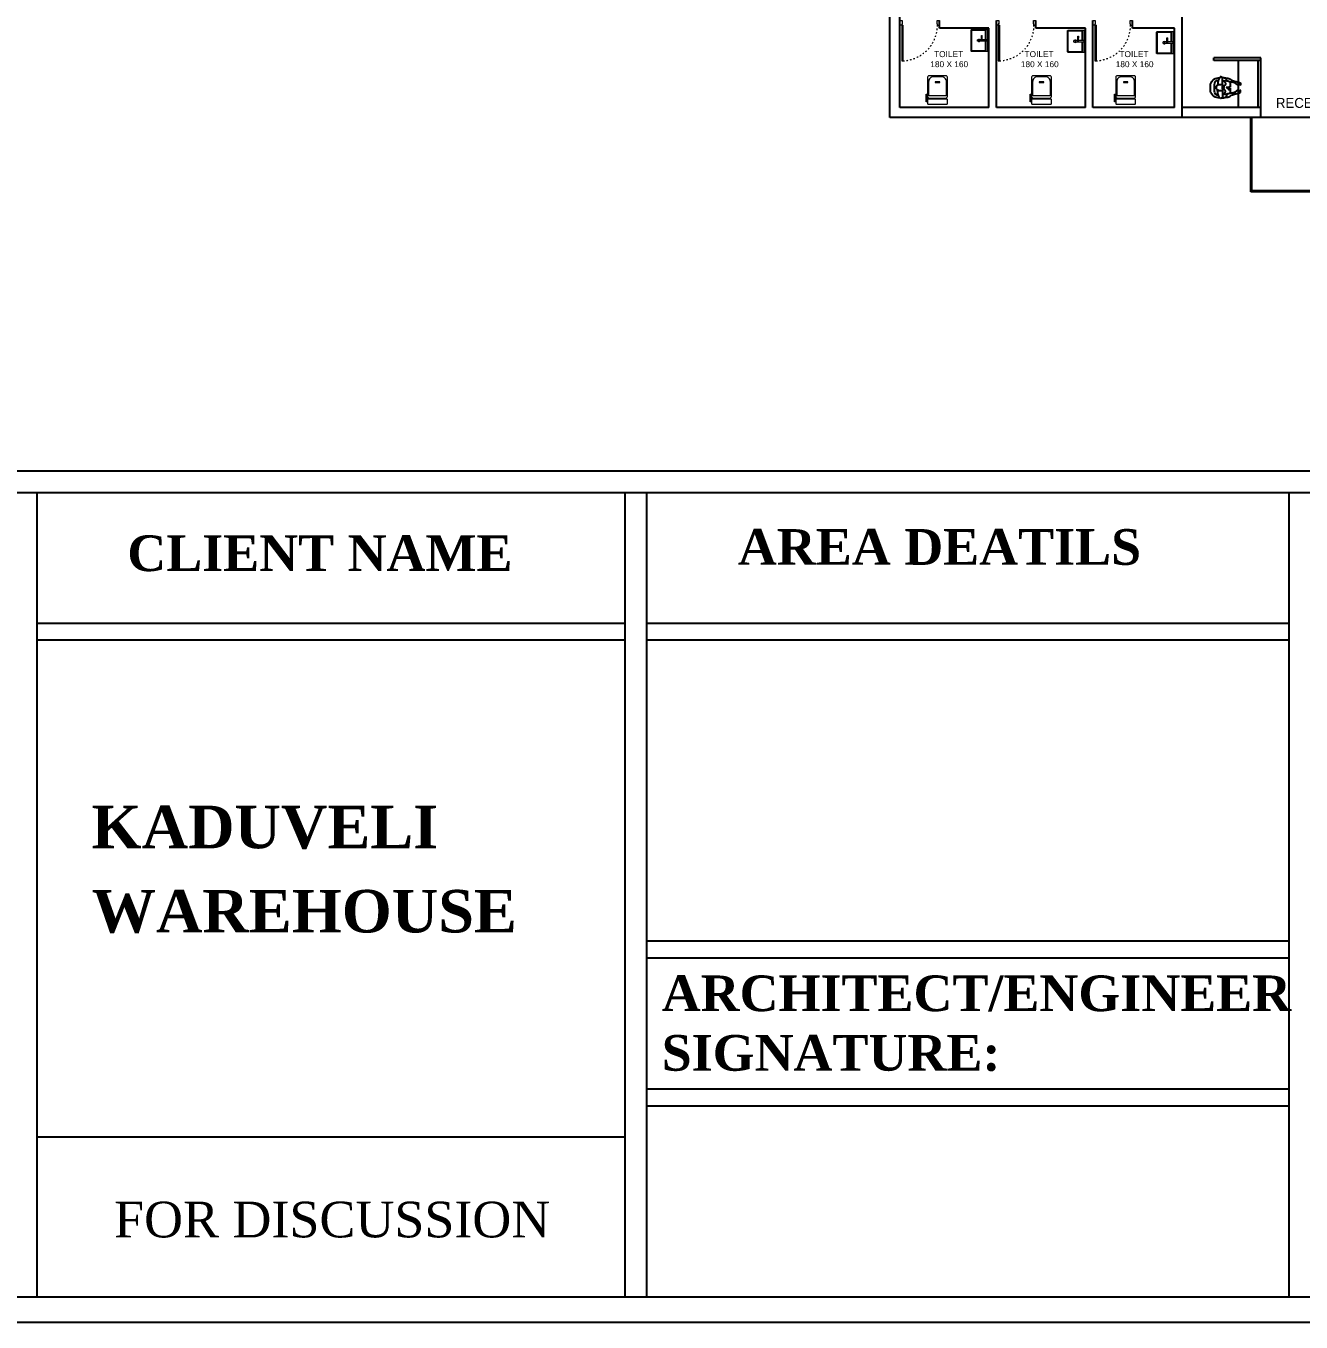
# Model space of a CAD drawing. Header units: centimetres. Extents: x 382474 to 805140, y 51501 to 135682.
# Drawn here: x 386171 to 388746, y 61898 to 64515 of the extents above; entities that cross this region are included whole.
import ezdxf

# ---------------------------------------------------------------- set-up
doc = ezdxf.new("R2010")
doc.units = ezdxf.units.CM
doc.linetypes.add('ACAD_ISO03W100', pattern=[30, 12, -18])
for name, color, linetype in [('AR-DOOR', 1, 'Continuous'), ('AR-FURNITURE', 251, 'Continuous'), ('AR-WALL', 7, 'Continuous'), ('Sheet Template', 7, 'Continuous'), ('SPN-FURNITURE', 7, 'Continuous'), ('text 1', 7, 'Continuous')]:
    doc.layers.add(name, color=color, linetype=linetype)
doc.layers.add('hattch', color=252, linetype='Continuous', lineweight=0)
doc.layers.add('SPN-DIM', color=8, linetype='Continuous', lineweight=15)
doc.styles.add('ARIAL', font='arial.ttf')
doc.styles.get("Standard").update_dxf_attribs({"font": 'arial.ttf'})

# ---------------------------------------------------------------- blocks, each defined once
blk = doc.blocks.new('Closet 1')
at = {"layer": 'AR-FURNITURE', "linetype": 'ByBlock', "lineweight": 5}
for p, q in [((-10, -10), (-10, -12.2)), ((10, -10), (10, -12.2))]:
    blk.add_line(p, q, dxfattribs=at)
for points in [[(-19, 0), (19, 0, -0.414214), (20, -1), (20, -9, -0.414214), (19, -10), (-19, -10, -0.414214), (-20, -9), (-20, -1, -0.414214)], [(-17, -12.2), (17, -12.2, -0.414214), (20, -15.2), (20, -54.2, -0.414214), (17, -57.2), (-17, -57.2, -0.414214), (-20, -54.2), (-20, -15.2, -0.414214)], [(-17, -17.2), (17, -17.2, -0.414214), (18, -18.2), (18, -45.2, -0.414214), (8, -55.2), (-8, -55.2, -0.414214), (-18, -45.2), (-18, -18.2, -0.414214)]]:
    blk.add_lwpolyline(points, format="xyb", close=True, dxfattribs=at)
for points in [[(-20.8, -4.4), (-22.7, -4.4), (-22.7, -20.2), (-20.8, -20.2)], [(-4.6, -43.8), (4.6, -43.8), (4.6, -45), (-4.6, -45)]]:
    blk.add_lwpolyline(points, close=True, dxfattribs=at)
blk = doc.blocks.new('wash base 45x60')
at = {"color": 8, "linetype": 'ByBlock', "lineweight": 5}
for p, q in [((30, 0), (-30, 0)), ((-2, 0), (-2, -15.2)), ((2, 0), (2, -22.7)), ((-2, -4.5), (-30, -4.5)), ((-2, -5), (-30, -5)), ((2, -15.2), (-13.4, -15.2)), ((-13.4, -17.2), (-13.4, -15.2)), ((-13.4, -15.9), (-8.4, -15.9)), ((-13.4, -16.4), (-8.4, -16.4)), ((2, -17.2), (-13.4, -17.2)), ((-8.4, -16.4), (-8.4, -15.9)), ((-2, -17.2), (-2, -22.7)), ((2, -22.7), (-2, -22.7)), ((-2, -22.7), (-2, -27.7)), ((2, -27.7), (-2, -27.7)), ((30, -4.5), (2, -4.5)), ((30, -5), (2, -5)), ((2, -22.7), (2, -27.7))]:
    blk.add_line(p, q, dxfattribs=at)
blk.add_lwpolyline([(-30, 0), (30, 0), (30, -43, -0.414214), (28, -45), (-28, -45, -0.414214), (-30, -43)], format="xyb", close=True, dxfattribs=at)
blk.add_lwpolyline([(2, -7), (28, -7), (28, -41, -0.414214), (26, -43), (-26, -43, -0.414214), (-28, -41), (-28, -7), (-2, -7)], format="xyb", dxfattribs=at)
for start, end in [(131.8103, 228.1897), (311.8103, 48.1897)]:
    blk.add_arc((0, -24), 3, start, end, dxfattribs=at)
blk = doc.blocks.new('door123')
at = {"layer": 'AR-DOOR', "color": 251, "linetype": 'ByBlock', "lineweight": 9, "true_color": 0x636466}
for p, q in [((10286.5, 4693.6), (10286.5, 4783.6)), ((10289.5, 4783.6), (10286.5, 4783.6)), ((10289.5, 4693.6), (10289.5, 4783.6)), ((10194.5, 4681.6), (10194.5, 4693.6)), ((10199.5, 4693.6), (10194.5, 4693.6)), ((10200.5, 4681.6), (10194.5, 4681.6)), ((10199.5, 4693.6), (10199.5, 4690.6)), ((10200.5, 4690.6), (10199.5, 4690.6)), ((10200.5, 4690.6), (10200.5, 4681.6)), ((10286.5, 4693.6), (10289.5, 4693.6)), ((10288.5, 4681.6), (10288.5, 4690.6)), ((10294.5, 4681.6), (10288.5, 4681.6)), ((10289.5, 4693.6), (10294.5, 4693.6)), ((10289.5, 4690.6), (10289.5, 4693.6)), ((10294.5, 4693.6), (10294.5, 4681.6))]:
    blk.add_line(p, q, dxfattribs=at)
at = {"layer": 'AR-DOOR', "color": 251, "linetype": 'ACAD_ISO03W100', "lineweight": 9, "ltscale": 0.3, "true_color": 0x636466}
blk.add_line((10288.5, 4690.6), (10289.5, 4690.6), dxfattribs=at)
blk.add_arc((10289.5, 4693.6), 90, 91.9099, 180, dxfattribs=at)
blk = doc.blocks.new('A$Cadff0312')
at = {"layer": 'AR-FURNITURE', "color": 15}
for p, q in [((360, 664), (200, 664)), ((330, 764), (230, 764)), ((0, 497), (3, 510)), ((7, 484), (0, 497)), ((3, 510), (5, 521)), ((5, 521), (17, 528)), ((15, 473), (7, 484)), ((13, 475), (13, 475)), ((13, 475), (13, 472)), ((13, 472), (13, 469)), ((13, 469), (14, 466)), ((14, 466), (14, 463)), ((14, 463), (14, 460)), ((14, 460), (15, 457)), ((29, 461), (15, 473)), ((15, 457), (15, 454)), ((15, 454), (16, 451)), ((16, 451), (16, 449)), ((16, 449), (16, 446)), ((16, 446), (17, 443)), ((17, 528), (27, 534)), ((17, 443), (17, 440)), ((17, 440), (18, 437)), ((18, 437), (19, 434)), ((19, 434), (19, 431)), ((19, 431), (20, 428)), ((20, 428), (20, 425)), ((20, 425), (21, 422)), ((21, 422), (22, 419)), ((22, 419), (22, 416)), ((22, 416), (23, 413)), ((23, 413), (24, 410)), ((24, 410), (24, 407)), ((24, 407), (25, 404)), ((25, 404), (26, 401)), ((26, 401), (26, 399)), ((26, 399), (27, 396)), ((27, 534), (95, 565)), ((27, 396), (28, 393)), ((28, 393), (28, 390)), ((28, 390), (29, 387)), ((54, 456), (29, 461)), ((29, 461), (29, 461)), ((29, 387), (30, 384)), ((30, 564), (30, 535)), ((30, 384), (30, 381)), ((30, 381), (31, 378)), ((31, 378), (32, 375)), ((32, 375), (32, 372)), ((32, 372), (33, 369)), ((33, 369), (33, 366)), ((33, 366), (34, 363)), ((34, 363), (34, 342)), ((107, 353), (34, 363)), ((34, 342), (37, 320)), ((196, 462), (54, 456)), ((95, 565), (214, 584)), ((95, 565), (95, 565)), ((108, 442), (104, 458)), ((104, 395), (107, 416)), ((105, 374), (104, 395)), ((107, 353), (105, 374)), ((107, 416), (108, 442)), ((107, 421), (113, 417)), ((108, 339), (107, 353)), ((108, 442), (108, 442)), ((114, 325), (108, 339)), ((113, 417), (118, 413)), ((118, 413), (123, 410)), ((123, 410), (128, 406)), ((128, 406), (133, 403)), ((133, 403), (137, 400)), ((137, 400), (141, 397)), ((141, 397), (145, 395)), ((145, 395), (149, 392)), ((149, 392), (153, 390)), ((153, 390), (156, 388)), ((156, 388), (159, 386)), ((159, 386), (163, 385)), ((163, 385), (166, 384)), ((166, 384), (169, 383)), ((169, 383), (171, 382)), ((171, 382), (174, 381)), ((174, 381), (177, 381)), ((177, 381), (179, 381)), ((179, 381), (182, 381)), ((182, 381), (185, 381)), ((185, 381), (187, 382)), ((187, 382), (190, 383)), ((190, 383), (192, 384)), ((192, 384), (195, 385)), ((196, 528), (193, 506)), ((193, 506), (196, 483)), ((195, 385), (197, 386)), ((198, 544), (196, 528)), ((196, 483), (196, 461)), ((196, 461), (274, 464)), ((197, 386), (200, 388)), ((208, 576), (198, 562)), ((198, 562), (198, 544)), ((200, 388), (203, 390)), ((225, 440), (203, 462)), ((203, 390), (206, 392)), ((206, 392), (209, 395)), ((240, 606), (208, 576)), ((209, 395), (212, 397)), ((212, 397), (215, 400)), ((214, 584), (216, 584)), ((215, 400), (218, 403)), ((218, 403), (221, 406)), ((221, 406), (225, 410)), ((225, 440), (225, 440)), ((262, 413), (225, 440)), ((225, 410), (229, 414)), ((229, 414), (233, 418)), ((233, 418), (237, 422)), ((237, 422), (242, 427)), ((274, 606), (240, 606)), ((240, 606), (240, 606)), ((269, 411), (262, 413)), ((269, 411), (269, 411)), ((280, 411), (269, 411)), ((271, 325), (272, 333)), ((272, 333), (273, 342)), ((273, 342), (274, 352)), ((308, 606), (274, 606)), ((274, 464), (353, 461)), ((274, 352), (274, 363)), ((274, 363), (275, 352)), ((275, 352), (276, 341)), ((276, 341), (277, 332)), ((277, 332), (278, 324)), ((286, 413), (280, 411)), ((280, 411), (280, 411)), ((324, 440), (286, 413)), ((312, 422), (306, 427)), ((341, 576), (308, 606)), ((308, 606), (308, 606)), ((316, 418), (312, 422)), ((320, 414), (316, 418)), ((323, 410), (320, 414)), ((327, 406), (323, 410)), ((345, 462), (324, 440)), ((324, 440), (324, 440)), ((330, 403), (327, 406)), ((334, 400), (330, 403)), ((335, 583), (333, 583)), ((337, 397), (334, 400)), ((453, 565), (335, 583)), ((340, 395), (337, 397)), ((343, 392), (340, 395)), ((350, 562), (341, 576)), ((346, 390), (343, 392)), ((348, 388), (346, 390)), ((351, 386), (348, 388)), ((351, 544), (350, 562)), ((353, 528), (351, 544)), ((354, 385), (351, 386)), ((355, 506), (353, 528)), ((353, 483), (355, 506)), ((353, 461), (353, 483)), ((353, 462), (494, 456)), ((356, 384), (354, 385)), ((359, 383), (356, 384)), ((361, 382), (359, 383)), ((364, 381), (361, 382)), ((367, 381), (364, 381)), ((369, 381), (367, 381)), ((372, 381), (369, 381)), ((374, 381), (372, 381)), ((377, 382), (374, 381)), ((380, 383), (377, 382)), ((383, 384), (380, 383)), ((386, 385), (383, 384)), ((389, 386), (386, 385)), ((392, 388), (389, 386)), ((396, 390), (392, 388)), ((399, 392), (396, 390)), ((403, 395), (399, 392)), ((407, 397), (403, 395)), ((411, 400), (407, 397)), ((416, 403), (411, 400)), ((420, 406), (416, 403)), ((425, 410), (420, 406)), ((430, 413), (425, 410)), ((436, 417), (430, 413)), ((435, 325), (440, 339)), ((441, 421), (436, 417)), ((440, 442), (445, 458)), ((441, 416), (440, 442)), ((440, 442), (440, 442)), ((440, 339), (441, 353)), ((445, 395), (441, 416)), ((441, 353), (444, 374)), ((441, 353), (515, 363)), ((444, 374), (445, 395)), ((522, 534), (453, 565)), ((453, 565), (453, 565)), ((494, 456), (500, 456)), ((500, 456), (510, 461)), ((500, 456), (500, 456)), ((510, 461), (518, 465)), ((514, 342), (512, 320)), ((515, 363), (514, 342)), ((516, 369), (515, 366)), ((515, 366), (515, 363)), ((517, 375), (516, 372)), ((516, 372), (516, 369)), ((518, 381), (517, 378)), ((517, 378), (517, 375)), ((518, 465), (528, 466)), ((519, 384), (518, 381)), ((520, 390), (519, 387)), ((519, 387), (519, 384)), ((521, 393), (520, 390)), ((522, 399), (521, 396)), ((521, 396), (521, 393)), ((532, 528), (522, 534)), ((523, 401), (522, 399)), ((524, 407), (523, 404)), ((523, 404), (523, 401)), ((525, 410), (524, 407)), ((526, 416), (525, 413)), ((525, 413), (525, 410)), ((527, 419), (526, 416)), ((528, 425), (527, 422)), ((527, 422), (527, 419)), ((528, 530), (530, 564)), ((528, 466), (534, 473)), ((529, 428), (528, 425)), ((530, 434), (529, 431)), ((529, 431), (529, 428)), ((531, 440), (530, 437)), ((530, 437), (530, 434)), ((532, 443), (531, 440)), ((544, 521), (532, 528)), ((533, 449), (532, 446)), ((532, 446), (532, 443)), ((534, 457), (533, 454)), ((533, 454), (533, 451)), ((533, 451), (533, 449)), ((534, 473), (542, 484)), ((535, 466), (534, 463)), ((534, 463), (534, 460)), ((534, 460), (534, 457)), ((535, 475), (535, 475)), ((535, 475), (535, 472)), ((535, 472), (535, 469)), ((535, 469), (535, 466)), ((542, 484), (549, 497)), ((546, 510), (544, 521)), ((549, 497), (546, 510)), ((37, 320), (44, 301)), ((44, 301), (54, 274)), ((54, 274), (70, 253)), ((70, 253), (86, 227)), ((86, 227), (96, 204)), ((96, 204), (99, 178)), ((99, 178), (107, 154)), ((107, 154), (110, 147)), ((110, 147), (116, 141)), ((118, 311), (114, 325)), ((116, 141), (118, 133)), ((121, 300), (118, 311)), ((118, 133), (149, 154)), ((118, 133), (119, 126)), ((119, 126), (121, 118)), ((126, 291), (121, 300)), ((121, 118), (122, 110)), ((122, 110), (123, 102)), ((123, 102), (124, 94)), ((124, 94), (125, 86)), ((125, 86), (126, 78)), ((128, 280), (126, 291)), ((126, 78), (128, 71)), ((133, 256), (128, 280)), ((128, 71), (128, 69)), ((128, 69), (129, 68)), ((129, 68), (129, 67)), ((129, 67), (130, 65)), ((130, 65), (130, 64)), ((130, 64), (130, 62)), ((130, 62), (131, 61)), ((131, 264), (259, 264)), ((131, 61), (131, 60)), ((131, 60), (132, 58)), ((132, 58), (132, 57)), ((132, 57), (133, 56)), ((134, 231), (133, 256)), ((133, 56), (133, 54)), ((133, 54), (134, 53)), ((138, 207), (134, 231)), ((134, 53), (134, 52)), ((134, 52), (135, 50)), ((135, 50), (136, 49)), ((136, 49), (136, 48)), ((136, 48), (137, 46)), ((137, 46), (137, 45)), ((137, 45), (138, 44)), ((141, 189), (138, 207)), ((138, 44), (138, 42)), ((138, 42), (139, 41)), ((139, 41), (139, 40)), ((139, 40), (140, 38)), ((140, 38), (141, 37)), ((143, 171), (141, 189)), ((141, 37), (141, 36)), ((141, 36), (142, 34)), ((142, 34), (142, 33)), ((142, 33), (143, 32)), ((149, 154), (143, 171)), ((143, 32), (144, 30)), ((144, 30), (144, 29)), ((144, 29), (145, 28)), ((145, 28), (145, 26)), ((145, 26), (146, 25)), ((146, 25), (147, 24)), ((147, 24), (147, 22)), ((147, 22), (148, 21)), ((148, 21), (148, 20)), ((148, 20), (149, 18)), ((150, 153), (149, 154)), ((149, 18), (149, 18)), ((149, 18), (149, 18)), ((149, 18), (149, 17)), ((149, 17), (149, 17)), ((149, 17), (150, 16)), ((151, 151), (150, 153)), ((150, 16), (150, 16)), ((150, 16), (150, 16)), ((150, 16), (150, 15)), ((150, 15), (150, 15)), ((150, 15), (150, 14)), ((150, 14), (150, 14)), ((150, 14), (150, 14)), ((150, 14), (150, 13)), ((150, 13), (151, 13)), ((152, 150), (151, 151)), ((151, 13), (151, 12)), ((151, 12), (151, 12)), ((151, 12), (151, 11)), ((151, 11), (151, 11)), ((151, 11), (151, 11)), ((151, 11), (151, 10)), ((151, 10), (151, 10)), ((151, 10), (152, 9)), ((154, 149), (152, 150)), ((152, 9), (152, 9)), ((152, 9), (152, 9)), ((152, 9), (152, 8)), ((152, 8), (152, 8)), ((152, 8), (152, 7)), ((152, 7), (153, 7)), ((153, 7), (153, 7)), ((153, 7), (153, 6)), ((153, 6), (153, 6)), ((153, 6), (154, 6)), ((155, 148), (154, 149)), ((154, 6), (154, 6)), ((154, 6), (154, 5)), ((154, 5), (154, 5)), ((154, 5), (155, 5)), ((157, 147), (155, 148)), ((155, 5), (155, 5)), ((155, 5), (156, 5)), ((156, 5), (156, 4)), ((156, 4), (157, 4)), ((158, 145), (157, 147)), ((157, 4), (158, 3)), ((159, 144), (158, 145)), ((158, 3), (159, 3)), ((160, 143), (159, 144)), ((159, 3), (160, 3)), ((160, 142), (160, 143)), ((160, 143), (160, 143)), ((161, 142), (160, 142)), ((160, 3), (161, 2)), ((161, 141), (161, 142)), ((161, 140), (161, 141)), ((161, 141), (161, 141)), ((162, 140), (161, 140)), ((161, 2), (162, 2)), ((162, 139), (162, 140)), ((162, 138), (162, 139)), ((162, 139), (162, 139)), ((163, 137), (162, 138)), ((162, 2), (163, 2)), ((163, 136), (163, 137)), ((163, 137), (163, 137)), ((164, 135), (163, 136)), ((163, 136), (163, 136)), ((163, 2), (164, 1)), ((164, 134), (164, 135)), ((164, 135), (164, 135)), ((165, 133), (164, 134)), ((164, 134), (164, 134)), ((164, 1), (165, 1)), ((165, 132), (165, 133)), ((165, 131), (165, 132)), ((165, 132), (165, 132)), ((166, 130), (165, 131)), ((165, 131), (165, 131)), ((165, 1), (166, 1)), ((166, 129), (166, 130)), ((166, 130), (166, 130)), ((167, 128), (166, 129)), ((166, 129), (166, 129)), ((166, 1), (167, 1)), ((167, 127), (167, 128)), ((167, 128), (167, 128)), ((168, 126), (167, 127)), ((167, 1), (168, 1)), ((168, 125), (168, 126)), ((168, 126), (168, 126)), ((169, 124), (168, 125)), ((168, 125), (168, 125)), ((168, 1), (169, 1)), ((169, 123), (169, 124)), ((169, 124), (169, 124)), ((170, 123), (169, 123)), ((169, 1), (170, 1)), ((170, 122), (170, 123)), ((171, 122), (170, 122)), ((170, 1), (171, 0)), ((171, 121), (171, 122)), ((172, 121), (171, 121)), ((171, 0), (172, 0)), ((172, 120), (172, 121)), ((173, 119), (172, 120)), ((172, 0), (173, 0)), ((174, 118), (173, 119)), ((173, 119), (173, 119)), ((173, 0), (175, 0)), ((175, 117), (174, 118)), ((174, 118), (174, 118)), ((176, 116), (175, 117)), ((175, 117), (175, 117)), ((175, 0), (176, 0)), ((177, 115), (176, 116)), ((176, 116), (176, 116)), ((176, 80), (177, 81)), ((176, 79), (176, 80)), ((176, 80), (176, 80)), ((176, 80), (176, 80)), ((176, 78), (176, 79)), ((176, 79), (176, 79)), ((176, 77), (176, 78)), ((176, 76), (176, 77)), ((176, 77), (176, 77)), ((176, 75), (176, 76)), ((177, 74), (176, 75)), ((176, 0), (177, 0)), ((178, 115), (177, 115)), ((177, 81), (177, 82)), ((177, 82), (178, 82)), ((177, 81), (177, 81)), ((177, 81), (177, 81)), ((177, 73), (177, 74)), ((177, 74), (177, 74)), ((177, 72), (177, 73)), ((177, 71), (177, 72)), ((177, 70), (177, 71)), ((178, 70), (177, 70)), ((177, 0), (178, 0)), ((178, 114), (178, 115)), ((179, 114), (178, 114)), ((178, 82), (178, 82)), ((178, 82), (179, 82)), ((178, 69), (178, 70)), ((178, 68), (178, 69)), ((178, 67), (178, 68)), ((179, 66), (178, 67)), ((178, 0), (179, 0)), ((179, 113), (179, 114)), ((180, 113), (179, 113)), ((179, 82), (179, 82)), ((179, 82), (180, 81)), ((179, 65), (179, 66)), ((179, 66), (179, 66)), ((179, 64), (179, 65)), ((179, 63), (179, 64)), ((180, 63), (179, 63)), ((179, 0), (180, 0)), ((180, 112), (180, 113)), ((181, 112), (180, 112)), ((180, 81), (180, 81)), ((180, 81), (181, 81)), ((180, 62), (180, 63)), ((180, 61), (180, 62)), ((180, 60), (180, 61)), ((180, 61), (180, 61)), ((181, 59), (180, 60)), ((180, 60), (180, 60)), ((180, 0), (181, 0)), ((182, 111), (181, 112)), ((181, 81), (182, 80)), ((181, 58), (181, 59)), ((181, 59), (181, 59)), ((181, 57), (181, 58)), ((182, 56), (181, 57)), ((181, 57), (181, 57)), ((181, 0), (182, 0)), ((183, 110), (182, 111)), ((182, 111), (182, 111)), ((182, 80), (183, 79)), ((182, 55), (182, 56)), ((182, 56), (182, 56)), ((183, 54), (182, 55)), ((182, 55), (182, 55)), ((182, 0), (183, 0)), ((184, 109), (183, 110)), ((183, 110), (183, 110)), ((183, 79), (183, 79)), ((183, 79), (184, 78)), ((183, 53), (183, 54)), ((183, 54), (183, 54)), ((184, 52), (183, 53)), ((183, 53), (183, 53)), ((183, 0), (184, 0)), ((185, 108), (184, 109)), ((184, 109), (184, 109)), ((184, 78), (185, 77)), ((184, 51), (184, 52)), ((185, 50), (184, 51)), ((184, 51), (184, 51)), ((184, 0), (186, 0)), ((186, 108), (185, 108)), ((185, 77), (185, 76)), ((185, 76), (186, 76)), ((185, 49), (185, 50)), ((185, 50), (185, 50)), ((186, 49), (185, 49)), ((186, 107), (186, 108)), ((187, 107), (186, 107)), ((186, 76), (186, 75)), ((186, 75), (187, 74)), ((186, 48), (186, 49)), ((186, 47), (186, 48)), ((186, 48), (186, 48)), ((187, 47), (186, 47)), ((186, 0), (187, 0)), ((187, 106), (187, 107)), ((188, 106), (187, 106)), ((187, 74), (187, 73)), ((187, 73), (187, 72)), ((187, 72), (188, 70)), ((187, 46), (187, 47)), ((188, 45), (187, 46)), ((187, 46), (187, 46)), ((187, 0), (188, 0)), ((188, 105), (188, 106)), ((189, 104), (188, 105)), ((188, 70), (188, 69)), ((188, 69), (188, 68)), ((188, 68), (189, 67)), ((188, 44), (188, 45)), ((188, 45), (188, 45)), ((189, 44), (188, 44)), ((188, 0), (189, 0)), ((190, 103), (189, 104)), ((189, 104), (189, 104)), ((189, 67), (189, 66)), ((189, 66), (189, 65)), ((189, 65), (190, 64)), ((189, 43), (189, 44)), ((189, 42), (189, 43)), ((189, 43), (189, 43)), ((190, 42), (189, 42)), ((189, 0), (190, 0)), ((191, 102), (190, 103)), ((190, 103), (190, 103)), ((190, 64), (190, 63)), ((190, 63), (190, 62)), ((190, 62), (191, 61)), ((190, 41), (190, 42)), ((190, 40), (190, 41)), ((191, 39), (190, 40)), ((190, 40), (190, 40)), ((190, 0), (191, 0)), ((191, 101), (191, 102)), ((191, 102), (191, 102)), ((192, 101), (191, 101)), ((191, 61), (191, 60)), ((191, 60), (191, 59)), ((191, 59), (192, 58)), ((191, 39), (191, 39)), ((191, 39), (191, 38)), ((191, 38), (191, 38)), ((191, 38), (191, 37)), ((191, 37), (192, 37)), ((191, 0), (192, 0)), ((192, 100), (192, 101)), ((193, 99), (192, 100)), ((192, 100), (192, 100)), ((192, 58), (192, 57)), ((192, 57), (193, 56)), ((192, 37), (192, 36)), ((192, 36), (192, 36)), ((192, 36), (192, 35)), ((192, 35), (192, 35)), ((192, 35), (192, 34)), ((192, 34), (192, 34)), ((192, 34), (192, 33)), ((192, 33), (193, 33)), ((192, 0), (193, 0)), ((193, 98), (193, 99)), ((193, 99), (193, 99)), ((194, 98), (193, 98)), ((193, 56), (193, 55)), ((193, 55), (194, 54)), ((193, 33), (193, 32)), ((193, 32), (193, 32)), ((193, 32), (193, 31)), ((193, 31), (193, 31)), ((193, 31), (193, 30)), ((193, 30), (193, 30)), ((193, 30), (193, 29)), ((193, 29), (194, 28)), ((193, 0), (194, 0)), ((194, 97), (194, 98)), ((195, 96), (194, 97)), ((194, 97), (194, 97)), ((194, 54), (194, 53)), ((194, 53), (195, 53)), ((194, 28), (194, 28)), ((194, 28), (194, 27)), ((194, 27), (194, 27)), ((194, 27), (194, 26)), ((194, 26), (194, 26)), ((194, 26), (194, 25)), ((194, 25), (195, 25)), ((194, 0), (195, 0)), ((195, 95), (195, 96)), ((195, 96), (195, 96)), ((196, 95), (195, 95)), ((195, 53), (195, 52)), ((195, 52), (196, 51)), ((195, 25), (195, 24)), ((195, 24), (195, 24)), ((195, 24), (195, 23)), ((195, 23), (195, 23)), ((195, 23), (196, 22)), ((195, 0), (196, 0)), ((196, 94), (196, 95)), ((196, 93), (196, 94)), ((197, 93), (196, 93)), ((196, 51), (197, 51)), ((196, 22), (196, 22)), ((196, 22), (196, 22)), ((196, 22), (196, 21)), ((196, 21), (197, 21)), ((196, 0), (197, 0)), ((197, 92), (197, 93)), ((197, 91), (197, 92)), ((197, 92), (197, 92)), ((198, 91), (197, 91)), ((197, 51), (197, 51)), ((197, 51), (198, 50)), ((197, 21), (197, 20)), ((198, 18), (197, 20)), ((197, 20), (197, 20)), ((197, 0), (199, 0)), ((198, 90), (198, 91)), ((199, 89), (198, 90)), ((198, 90), (198, 90)), ((198, 50), (199, 50)), ((200, 17), (198, 18)), ((199, 88), (199, 89)), ((199, 89), (199, 89)), ((199, 87), (199, 88)), ((200, 86), (199, 87)), ((199, 87), (199, 87)), ((199, 50), (200, 50)), ((199, 0), (200, 0)), ((200, 85), (200, 86)), ((200, 86), (200, 86)), ((200, 84), (200, 85)), ((200, 85), (200, 85)), ((201, 83), (200, 84)), ((200, 50), (201, 50)), ((201, 16), (200, 17)), ((200, 0), (201, 1)), ((201, 82), (201, 83)), ((201, 83), (201, 83)), ((201, 81), (201, 82)), ((201, 82), (201, 82)), ((201, 80), (201, 81)), ((201, 79), (201, 80)), ((202, 79), (201, 79)), ((201, 50), (202, 50)), ((202, 15), (201, 16)), ((201, 1), (202, 1)), ((202, 78), (202, 79)), ((202, 77), (202, 78)), ((203, 76), (202, 77)), ((202, 50), (203, 50)), ((203, 14), (202, 15)), ((202, 1), (203, 1)), ((203, 75), (203, 76)), ((203, 74), (203, 75)), ((203, 73), (203, 74)), ((204, 72), (203, 73)), ((203, 50), (204, 50)), ((204, 13), (203, 14)), ((203, 1), (204, 1)), ((204, 71), (204, 72)), ((204, 70), (204, 71)), ((205, 68), (204, 70)), ((204, 50), (205, 51)), ((204, 50), (204, 50)), ((205, 12), (204, 13)), ((204, 1), (205, 1)), ((205, 67), (205, 68)), ((205, 66), (205, 67)), ((206, 65), (205, 66)), ((205, 51), (206, 52)), ((205, 51), (205, 51)), ((205, 11), (205, 12)), ((206, 10), (205, 11)), ((205, 1), (206, 2)), ((206, 64), (206, 65)), ((206, 63), (206, 64)), ((206, 62), (206, 63)), ((207, 61), (206, 62)), ((206, 52), (206, 53)), ((206, 53), (207, 53)), ((206, 52), (206, 52)), ((207, 10), (206, 10)), ((206, 2), (206, 2)), ((206, 2), (207, 2)), ((207, 60), (207, 61)), ((207, 59), (207, 60)), ((207, 58), (207, 59)), ((207, 57), (207, 58)), ((207, 56), (207, 57)), ((207, 55), (207, 56)), ((207, 56), (207, 56)), ((207, 54), (207, 55)), ((207, 53), (207, 54)), ((208, 9), (207, 10)), ((207, 2), (208, 2)), ((208, 8), (208, 9)), ((209, 8), (208, 8)), ((208, 2), (209, 3)), ((208, 2), (208, 2)), ((209, 7), (209, 8)), ((210, 6), (209, 7)), ((209, 7), (209, 7)), ((209, 3), (209, 3)), ((209, 3), (209, 3)), ((209, 3), (210, 3)), ((210, 5), (210, 6)), ((210, 6), (210, 6)), ((210, 4), (210, 5)), ((210, 5), (210, 5)), ((210, 3), (210, 4)), ((210, 4), (210, 4)), ((210, 4), (210, 4)), ((259, 264), (260, 268)), ((260, 272), (261, 274)), ((260, 268), (260, 272)), ((261, 277), (262, 280)), ((261, 274), (261, 277)), ((262, 284), (263, 288)), ((262, 280), (262, 284)), ((263, 288), (264, 292)), ((264, 292), (265, 297)), ((265, 297), (266, 302)), ((266, 302), (267, 307)), ((267, 307), (268, 312)), ((268, 312), (270, 318)), ((270, 318), (271, 325)), ((278, 324), (279, 316)), ((279, 316), (280, 310)), ((280, 310), (282, 303)), ((282, 303), (283, 297)), ((283, 297), (285, 290)), ((285, 290), (287, 276)), ((287, 276), (289, 264)), ((289, 264), (417, 264)), ((339, 6), (339, 7)), ((339, 7), (340, 7)), ((339, 5), (339, 6)), ((339, 6), (339, 6)), ((339, 4), (339, 5)), ((339, 5), (339, 5)), ((339, 3), (339, 4)), ((339, 4), (339, 4)), ((339, 4), (339, 4)), ((340, 3), (339, 3)), ((339, 3), (339, 3)), ((340, 8), (341, 9)), ((340, 7), (340, 8)), ((340, 8), (340, 8)), ((340, 2), (340, 3)), ((340, 3), (340, 3)), ((341, 2), (340, 2)), ((341, 58), (342, 59)), ((341, 57), (341, 58)), ((341, 56), (341, 57)), ((341, 55), (341, 56)), ((341, 56), (341, 56)), ((342, 54), (341, 55)), ((341, 9), (342, 10)), ((342, 2), (341, 2)), ((341, 2), (341, 2)), ((342, 63), (343, 64)), ((342, 62), (342, 63)), ((342, 61), (342, 62)), ((342, 60), (342, 61)), ((342, 59), (342, 60)), ((342, 53), (342, 54)), ((342, 52), (342, 53)), ((342, 53), (342, 53)), ((343, 52), (342, 52)), ((342, 10), (343, 11)), ((342, 10), (342, 10)), ((343, 2), (342, 2)), ((343, 67), (344, 68)), ((343, 66), (343, 67)), ((343, 65), (343, 66)), ((343, 64), (343, 65)), ((343, 51), (343, 52)), ((344, 51), (343, 51)), ((343, 11), (344, 12)), ((344, 1), (343, 2)), ((344, 71), (345, 72)), ((344, 70), (344, 71)), ((344, 68), (344, 70)), ((344, 50), (344, 51)), ((345, 50), (344, 50)), ((344, 12), (345, 13)), ((345, 1), (344, 1)), ((345, 74), (346, 75)), ((345, 73), (345, 74)), ((345, 72), (345, 73)), ((346, 50), (345, 50)), ((345, 13), (346, 14)), ((346, 1), (345, 1)), ((345, 1), (345, 1)), ((346, 77), (347, 78)), ((346, 76), (346, 77)), ((346, 75), (346, 76)), ((347, 50), (346, 50)), ((346, 50), (346, 50)), ((346, 14), (347, 15)), ((347, 1), (346, 1)), ((347, 81), (348, 82)), ((347, 80), (347, 81)), ((347, 79), (347, 80)), ((347, 78), (347, 79)), ((347, 79), (347, 79)), ((348, 50), (347, 50)), ((347, 15), (348, 16)), ((349, 0), (347, 1)), ((348, 85), (349, 86)), ((348, 84), (348, 85)), ((348, 85), (348, 85)), ((348, 83), (348, 84)), ((348, 82), (348, 83)), ((348, 83), (348, 83)), ((348, 82), (348, 82)), ((349, 50), (348, 50)), ((348, 16), (349, 17)), ((349, 87), (350, 88)), ((349, 86), (349, 87)), ((349, 87), (349, 87)), ((349, 86), (349, 86)), ((350, 50), (349, 50)), ((349, 17), (350, 18)), ((350, 0), (349, 0)), ((350, 89), (350, 90)), ((350, 90), (351, 90)), ((350, 88), (350, 89)), ((350, 89), (350, 89)), ((351, 51), (350, 50)), ((350, 18), (351, 20)), ((351, 0), (350, 0)), ((351, 91), (351, 92)), ((351, 92), (352, 92)), ((351, 90), (351, 91)), ((351, 91), (351, 91)), ((352, 51), (351, 51)), ((352, 20), (351, 20)), ((352, 0), (351, 0)), ((352, 94), (353, 95)), ((352, 93), (352, 94)), ((352, 92), (352, 93)), ((352, 93), (352, 93)), ((353, 51), (352, 51)), ((353, 22), (352, 22)), ((352, 22), (352, 21)), ((352, 21), (352, 21)), ((352, 21), (352, 20)), ((353, 0), (352, 0)), ((353, 95), (353, 96)), ((353, 96), (354, 96)), ((353, 95), (353, 95)), ((354, 53), (353, 52)), ((353, 52), (353, 51)), ((354, 24), (353, 23)), ((353, 23), (353, 23)), ((353, 23), (353, 22)), ((353, 22), (353, 22)), ((354, 0), (353, 0)), ((354, 97), (355, 98)), ((354, 96), (354, 97)), ((354, 97), (354, 97)), ((355, 54), (354, 53)), ((354, 53), (354, 53)), ((355, 27), (354, 26)), ((354, 26), (354, 26)), ((354, 26), (354, 25)), ((354, 25), (354, 25)), ((354, 25), (354, 24)), ((354, 24), (354, 24)), ((355, 0), (354, 0)), ((355, 98), (355, 99)), ((355, 99), (356, 99)), ((355, 98), (355, 98)), ((356, 56), (355, 55)), ((355, 55), (355, 54)), ((356, 31), (355, 31)), ((355, 31), (355, 30)), ((355, 30), (355, 30)), ((355, 30), (355, 29)), ((355, 29), (355, 28)), ((355, 28), (355, 28)), ((355, 28), (355, 27)), ((355, 27), (355, 27)), ((356, 0), (355, 0)), ((356, 100), (357, 101)), ((356, 99), (356, 100)), ((356, 100), (356, 100)), ((357, 58), (356, 57)), ((356, 57), (356, 56)), ((357, 35), (356, 35)), ((356, 35), (356, 34)), ((356, 34), (356, 34)), ((356, 34), (356, 33)), ((356, 33), (356, 33)), ((356, 33), (356, 32)), ((356, 32), (356, 32)), ((356, 32), (356, 31)), ((358, 0), (356, 0)), ((357, 101), (358, 102)), ((357, 101), (357, 101)), ((358, 61), (357, 60)), ((357, 60), (357, 59)), ((357, 59), (357, 58)), ((358, 39), (357, 38)), ((357, 38), (357, 38)), ((357, 38), (357, 37)), ((357, 37), (357, 37)), ((357, 37), (357, 36)), ((357, 36), (357, 36)), ((357, 36), (357, 35)), ((358, 102), (358, 103)), ((358, 103), (359, 103)), ((358, 102), (358, 102)), ((359, 64), (358, 63)), ((358, 63), (358, 62)), ((358, 62), (358, 61)), ((358, 40), (359, 41)), ((358, 39), (358, 40)), ((358, 40), (358, 40)), ((358, 39), (358, 39)), ((359, 0), (358, 0)), ((359, 103), (359, 104)), ((359, 104), (360, 104)), ((360, 67), (359, 66)), ((359, 66), (359, 65)), ((359, 65), (359, 64)), ((359, 42), (359, 43)), ((359, 43), (360, 43)), ((359, 41), (359, 42)), ((359, 42), (359, 42)), ((360, 0), (359, 0)), ((360, 105), (361, 106)), ((360, 104), (360, 105)), ((361, 70), (360, 69)), ((360, 69), (360, 68)), ((360, 68), (360, 67)), ((360, 44), (361, 45)), ((360, 43), (360, 44)), ((360, 44), (360, 44)), ((361, 0), (360, 0)), ((361, 106), (362, 107)), ((361, 106), (361, 106)), ((362, 73), (361, 72)), ((361, 72), (361, 70)), ((361, 46), (362, 47)), ((361, 45), (361, 46)), ((361, 46), (361, 46)), ((361, 45), (361, 45)), ((362, 0), (361, 0)), ((362, 107), (363, 108)), ((362, 107), (362, 107)), ((363, 76), (362, 75)), ((362, 75), (362, 74)), ((362, 74), (362, 73)), ((362, 47), (362, 48)), ((362, 48), (363, 48)), ((362, 47), (362, 47)), ((363, 0), (362, 0)), ((363, 108), (364, 109)), ((363, 108), (363, 108)), ((364, 77), (363, 76)), ((363, 76), (363, 76)), ((363, 49), (364, 50)), ((363, 48), (363, 49)), ((363, 49), (363, 49)), ((364, 0), (363, 0)), ((364, 109), (365, 109)), ((365, 78), (364, 77)), ((364, 50), (364, 51)), ((364, 51), (365, 51)), ((364, 50), (364, 50)), ((365, 0), (364, 0)), ((365, 109), (365, 110)), ((365, 110), (366, 110)), ((366, 79), (365, 79)), ((365, 79), (365, 78)), ((365, 53), (366, 54)), ((365, 52), (365, 53)), ((365, 53), (365, 53)), ((365, 51), (365, 52)), ((366, 0), (365, 0)), ((366, 110), (366, 111)), ((366, 111), (367, 111)), ((367, 80), (366, 79)), ((366, 55), (367, 56)), ((366, 54), (366, 55)), ((366, 55), (366, 55)), ((366, 54), (366, 54)), ((367, 0), (366, 0)), ((367, 111), (367, 112)), ((367, 112), (368, 112)), ((368, 81), (367, 81)), ((367, 81), (367, 80)), ((367, 57), (368, 58)), ((367, 56), (367, 57)), ((367, 57), (367, 57)), ((367, 56), (367, 56)), ((369, 0), (367, 0)), ((368, 112), (369, 113)), ((369, 81), (368, 81)), ((368, 60), (368, 61)), ((368, 61), (369, 61)), ((368, 59), (368, 60)), ((368, 60), (368, 60)), ((368, 58), (368, 59)), ((368, 59), (368, 59)), ((369, 113), (370, 114)), ((369, 113), (369, 113)), ((370, 82), (369, 82)), ((369, 82), (369, 81)), ((369, 64), (370, 65)), ((369, 63), (369, 64)), ((369, 62), (369, 63)), ((369, 63), (369, 63)), ((369, 61), (369, 62)), ((370, 0), (369, 0)), ((370, 114), (371, 115)), ((370, 114), (370, 114)), ((371, 82), (370, 82)), ((370, 82), (370, 82)), ((370, 68), (371, 69)), ((370, 67), (370, 68)), ((370, 66), (370, 67)), ((370, 65), (370, 66)), ((370, 66), (370, 66)), ((371, 0), (370, 0)), ((371, 115), (372, 116)), ((371, 115), (371, 115)), ((371, 81), (371, 82)), ((371, 82), (371, 82)), ((372, 81), (371, 81)), ((371, 72), (372, 73)), ((371, 71), (371, 72)), ((371, 70), (371, 71)), ((371, 69), (371, 70)), ((371, 70), (371, 70)), ((372, 0), (371, 0)), ((372, 116), (373, 116)), ((372, 80), (372, 81)), ((372, 81), (372, 81)), ((372, 79), (372, 80)), ((372, 80), (372, 80)), ((372, 80), (372, 80)), ((372, 78), (372, 79)), ((372, 79), (372, 79)), ((372, 77), (372, 78)), ((372, 76), (372, 77)), ((372, 77), (372, 77)), ((372, 75), (372, 76)), ((372, 74), (372, 75)), ((372, 73), (372, 74)), ((372, 74), (372, 74)), ((373, 0), (372, 0)), ((373, 116), (373, 117)), ((373, 117), (374, 117)), ((374, 0), (373, 0)), ((374, 117), (374, 118)), ((374, 118), (375, 118)), ((375, 0), (374, 0)), ((375, 118), (375, 119)), ((375, 119), (376, 119)), ((376, 0), (375, 0)), ((376, 120), (377, 121)), ((376, 119), (376, 120)), ((377, 0), (376, 0)), ((377, 121), (378, 122)), ((377, 121), (377, 121)), ((378, 1), (377, 0)), ((378, 122), (379, 123)), ((378, 122), (378, 122)), ((379, 1), (378, 1)), ((379, 123), (379, 124)), ((379, 124), (380, 124)), ((379, 123), (379, 123)), ((380, 1), (379, 1)), ((380, 125), (381, 126)), ((380, 124), (380, 125)), ((380, 125), (380, 125)), ((381, 1), (380, 1)), ((381, 127), (382, 128)), ((381, 126), (381, 127)), ((381, 126), (381, 126)), ((383, 1), (381, 1)), ((382, 129), (383, 130)), ((382, 128), (382, 129)), ((382, 129), (382, 129)), ((382, 128), (382, 128)), ((383, 131), (384, 132)), ((383, 130), (383, 131)), ((383, 131), (383, 131)), ((383, 130), (383, 130)), ((384, 1), (383, 1)), ((384, 134), (385, 135)), ((384, 133), (384, 134)), ((384, 134), (384, 134)), ((384, 132), (384, 133)), ((384, 132), (384, 132)), ((385, 1), (384, 1)), ((385, 136), (386, 137)), ((385, 135), (385, 136)), ((385, 136), (385, 136)), ((385, 135), (385, 135)), ((386, 2), (385, 1)), ((386, 138), (386, 139)), ((386, 139), (387, 139)), ((386, 137), (386, 138)), ((386, 137), (386, 137)), ((387, 2), (386, 2)), ((387, 140), (387, 141)), ((387, 141), (388, 141)), ((387, 139), (387, 140)), ((387, 140), (387, 140)), ((388, 2), (387, 2)), ((388, 142), (389, 143)), ((388, 141), (388, 142)), ((388, 142), (388, 142)), ((389, 3), (388, 2)), ((389, 144), (390, 145)), ((389, 143), (389, 144)), ((389, 143), (389, 143)), ((390, 3), (389, 3)), ((390, 145), (392, 147)), ((391, 3), (390, 3)), ((392, 4), (391, 3)), ((392, 147), (393, 148)), ((393, 4), (392, 4)), ((393, 148), (395, 149)), ((394, 5), (393, 5)), ((393, 5), (393, 5)), ((393, 5), (393, 4)), ((395, 6), (394, 5)), ((394, 5), (394, 5)), ((394, 5), (394, 5)), ((395, 149), (396, 150)), ((396, 7), (395, 6)), ((395, 6), (395, 6)), ((395, 6), (395, 6)), ((395, 6), (395, 6)), ((396, 150), (398, 151)), ((397, 9), (396, 8)), ((396, 8), (396, 8)), ((396, 8), (396, 7)), ((396, 7), (396, 7)), ((396, 7), (396, 7)), ((398, 11), (397, 11)), ((397, 11), (397, 11)), ((397, 11), (397, 10)), ((397, 10), (397, 10)), ((397, 10), (397, 9)), ((397, 9), (397, 9)), ((397, 9), (397, 9)), ((398, 151), (399, 153)), ((399, 15), (398, 15)), ((398, 15), (398, 14)), ((398, 14), (398, 14)), ((398, 14), (398, 14)), ((398, 14), (398, 13)), ((398, 13), (398, 13)), ((398, 13), (398, 12)), ((398, 12), (398, 12)), ((398, 12), (398, 11)), ((399, 153), (400, 154)), ((400, 18), (399, 18)), ((399, 18), (399, 17)), ((399, 17), (399, 17)), ((399, 17), (399, 16)), ((399, 16), (399, 16)), ((399, 16), (399, 16)), ((399, 16), (399, 15)), ((400, 154), (405, 171)), ((431, 133), (400, 154)), ((401, 21), (400, 20)), ((400, 20), (400, 18)), ((400, 18), (400, 18)), ((402, 24), (401, 22)), ((401, 22), (401, 21)), ((403, 25), (402, 24)), ((404, 28), (403, 26)), ((403, 26), (403, 25)), ((405, 30), (404, 29)), ((404, 29), (404, 28)), ((405, 171), (407, 189)), ((406, 33), (405, 32)), ((405, 32), (405, 30)), ((407, 34), (406, 33)), ((407, 189), (410, 207)), ((408, 37), (407, 36)), ((407, 36), (407, 34)), ((409, 40), (408, 38)), ((408, 38), (408, 37)), ((410, 41), (409, 40)), ((410, 207), (414, 231)), ((411, 44), (410, 42)), ((410, 42), (410, 41)), ((412, 46), (411, 45)), ((411, 45), (411, 44)), ((413, 49), (412, 48)), ((412, 48), (412, 46)), ((414, 50), (413, 49)), ((414, 231), (416, 256)), ((415, 53), (414, 52)), ((414, 52), (414, 50)), ((416, 56), (415, 54)), ((415, 54), (415, 53)), ((416, 256), (421, 280)), ((417, 58), (416, 57)), ((416, 57), (416, 56)), ((418, 61), (417, 60)), ((417, 60), (417, 58)), ((419, 65), (418, 64)), ((418, 64), (418, 62)), ((418, 62), (418, 61)), ((420, 68), (419, 67)), ((419, 67), (419, 65)), ((421, 71), (420, 69)), ((420, 69), (420, 68)), ((421, 280), (423, 291)), ((422, 78), (421, 71)), ((424, 86), (422, 78)), ((423, 291), (428, 300)), ((425, 94), (424, 86)), ((426, 102), (425, 94)), ((427, 110), (426, 102)), ((428, 118), (427, 110)), ((428, 300), (431, 311)), ((429, 126), (428, 118)), ((431, 133), (429, 126)), ((431, 311), (435, 325)), ((433, 141), (431, 133)), ((439, 147), (433, 141)), ((441, 154), (439, 147)), ((449, 178), (441, 154)), ((452, 204), (449, 178)), ((462, 227), (452, 204)), ((478, 253), (462, 227)), ((494, 274), (478, 253)), ((504, 301), (494, 274)), ((512, 320), (504, 301))]:
    blk.add_line(p, q, dxfattribs=at)
blk.add_circle((305, 297), 19, dxfattribs=at)
for centre, radius, start, end in [((230, 564), 200, 90, 180), ((200, 544), 120, 90, 173.3077), ((330, 564), 200, 0, 90), ((360, 544), 120, 4.1746, 90)]:
    blk.add_arc(centre, radius, start, end, dxfattribs=at)

msp = doc.modelspace()

# ---------------------------------------------------------------- linework, layer by layer
for p, q in [((387935.6, 64350.7), (387935.6, 64580.7)), ((387935.6, 64350.7), (387935.6, 64580.7)), ((387935.6, 64350.7), (387935.6, 64580.7)), ((387935.6, 64350.7), (387935.6, 64580.7)), ((388505.6, 64330.7), (388505.6, 64580.7)), ((388505.6, 64330.7), (388505.6, 64580.7)), ((387915.6, 64330.7), (387915.6, 64560.7)), ((387915.6, 64330.7), (387915.6, 64560.7)), ((387915.6, 64330.7), (387915.6, 64560.7)), ((387915.6, 64330.7), (387915.6, 64560.7)), ((388015.6, 64510.7), (388015.6, 64526.7)), ((388015.6, 64510.7), (388015.6, 64526.7)), ((388015.6, 64510.7), (388015.6, 64526.7)), ((388015.6, 64510.7), (388015.6, 64526.7)), ((388130.6, 64350.7), (388130.6, 64526.7)), ((388130.6, 64350.7), (388130.6, 64526.7)), ((388210.6, 64510.7), (388210.6, 64526.7)), ((388210.6, 64510.7), (388210.6, 64526.7)), ((388210.6, 64510.7), (388210.6, 64526.7)), ((388210.6, 64510.7), (388210.6, 64526.7)), ((388325.6, 64350.7), (388325.6, 64526.7)), ((388325.6, 64350.7), (388325.6, 64526.7)), ((388325.6, 64350.7), (388325.6, 64526.7)), ((388325.6, 64350.7), (388325.6, 64526.7)), ((388405.6, 64510.7), (388405.6, 64526.7)), ((388405.6, 64510.7), (388405.6, 64526.7)), ((388405.6, 64510.7), (388405.6, 64526.7)), ((388405.6, 64510.7), (388405.6, 64526.7)), ((388505.6, 64330.7), (388505.6, 64526.7)), ((388505.6, 64330.7), (388505.6, 64526.7)), ((388115.6, 64510.7), (388015.6, 64510.7)), ((388115.6, 64510.7), (388015.6, 64510.7)), ((388115.6, 64510.7), (388015.6, 64510.7)), ((388115.6, 64510.7), (388015.6, 64510.7)), ((388115.6, 64350.7), (388115.6, 64510.7)), ((388115.6, 64350.7), (388115.6, 64510.7)), ((388115.6, 64350.7), (388115.6, 64510.7)), ((388115.6, 64350.7), (388115.6, 64510.7)), ((388310.6, 64510.7), (388210.6, 64510.7)), ((388310.6, 64510.7), (388210.6, 64510.7)), ((388310.6, 64510.7), (388210.6, 64510.7)), ((388310.6, 64510.7), (388210.6, 64510.7)), ((388310.6, 64350.7), (388310.6, 64510.7)), ((388310.6, 64350.7), (388310.6, 64510.7)), ((388310.6, 64350.7), (388310.6, 64510.7)), ((388310.6, 64350.7), (388310.6, 64510.7)), ((388490.6, 64510.7), (388405.6, 64510.7)), ((388490.6, 64510.7), (388405.6, 64510.7)), ((388490.6, 64510.7), (388405.6, 64510.7)), ((388490.6, 64510.7), (388405.6, 64510.7)), ((388490.6, 64350.7), (388490.6, 64510.7)), ((388490.6, 64350.7), (388490.6, 64510.7)), ((388490.6, 64350.7), (388490.6, 64510.7)), ((388490.6, 64350.7), (388490.6, 64510.7)), ((388664.6, 64450.7), (388569.6, 64450.7)), ((388569.6, 64445.7), (388569.6, 64450.7)), ((388664.6, 64450.7), (388569.6, 64450.7)), ((388569.6, 64445.7), (388569.6, 64450.7)), ((388664.6, 64445.7), (388569.6, 64445.7)), ((388664.6, 64445.7), (388569.6, 64445.7)), ((388619.6, 64350.7), (388619.6, 64445.7)), ((388619.6, 64350.7), (388619.6, 64445.7)), ((388659.6, 64350.7), (388659.6, 64445.7)), ((388659.6, 64350.7), (388659.6, 64445.7)), ((388659.6, 64350.7), (388659.6, 64445.7)), ((388659.6, 64350.7), (388659.6, 64445.7)), ((388664.6, 64350.7), (388664.6, 64450.7)), ((388664.6, 64350.7), (388664.6, 64450.7)), ((388115.6, 64350.7), (387935.6, 64350.7)), ((388115.6, 64350.7), (387935.6, 64350.7)), ((388115.6, 64350.7), (387935.6, 64350.7)), ((388115.6, 64350.7), (387935.6, 64350.7)), ((388310.6, 64350.7), (388130.6, 64350.7)), ((388310.6, 64350.7), (388130.6, 64350.7)), ((388310.6, 64350.7), (388130.6, 64350.7)), ((388310.6, 64350.7), (388130.6, 64350.7)), ((388490.6, 64350.7), (388325.6, 64350.7)), ((388490.6, 64350.7), (388325.6, 64350.7)), ((388490.6, 64350.7), (388325.6, 64350.7)), ((388490.6, 64350.7), (388325.6, 64350.7)), ((388374.7, 64350.7), (388374.7, 64350.7)), ((388374.7, 64350.7), (388374.7, 64350.7)), ((388374.7, 64350.7), (388374.7, 64350.7)), ((388374.7, 64350.7), (388374.7, 64350.7)), ((388664.6, 64350.7), (388505.6, 64350.7)), ((388664.6, 64350.7), (388505.6, 64350.7)), ((388664.6, 64350.7), (388505.6, 64350.7)), ((388664.6, 64350.7), (388505.6, 64350.7)), ((388664.6, 64330.7), (388664.6, 64350.7)), ((388664.6, 64330.7), (388664.6, 64350.7)), ((388664.6, 64330.7), (388664.6, 64350.7)), ((388664.6, 64330.7), (388664.6, 64350.7)), ((389884.6, 64330.7), (387915.6, 64330.7)), ((389884.6, 64330.7), (387915.6, 64330.7)), ((389884.6, 64330.7), (387915.6, 64330.7)), ((389884.6, 64330.7), (387915.6, 64330.7)), ((388644.6, 64180.7), (388644.6, 64330.7)), ((388644.6, 64180.7), (388644.6, 64330.7)), ((388644.6, 64180.7), (388644.6, 64330.7)), ((388644.6, 64180.7), (388644.6, 64330.7)), ((388646.6, 64182.7), (388646.6, 64330.7)), ((388646.6, 64182.7), (388646.6, 64330.7)), ((389824.6, 64180.7), (388644.6, 64180.7)), ((389824.6, 64180.7), (388644.6, 64180.7)), ((389824.6, 64180.7), (388644.6, 64180.7)), ((389824.6, 64180.7), (388644.6, 64180.7)), ((389822.6, 64182.7), (388646.6, 64182.7)), ((389822.6, 64182.7), (388646.6, 64182.7))]:
    msp.add_line(p, q)
for points in [[(382474.4, 69469.8), (382474.4, 61898.1), (393181.8, 61898.1), (393181.8, 69469.8)], [(382474.4, 69469.8), (382474.4, 61898.1), (393181.8, 61898.1), (393181.8, 69469.8)], [(382474.4, 69469.8), (382474.4, 61898.1), (393181.8, 61898.1), (393181.8, 69469.8)], [(382474.4, 69469.8), (382474.4, 61898.1), (393181.8, 61898.1), (393181.8, 69469.8)], [(382525.4, 69418.8), (382525.4, 61949.1), (393130.8, 61949.1), (393130.8, 69418.8)], [(382525.4, 69418.8), (382525.4, 61949.1), (393130.8, 61949.1), (393130.8, 69418.8)], [(382525.4, 69418.8), (382525.4, 61949.1), (393130.8, 61949.1), (393130.8, 69418.8)], [(382525.4, 69418.8), (382525.4, 61949.1), (393130.8, 61949.1), (393130.8, 69418.8)]]:
    msp.add_lwpolyline(points, close=True)
at = {"layer": 'hattch', "color": 0, "lineweight": -3}
for p, q in [((393130.8, 63616.5), (382525.4, 63616.5)), ((393130.8, 63616.5), (382525.4, 63616.5)), ((393130.8, 63616.5), (382525.4, 63616.5)), ((393130.8, 63616.5), (382525.4, 63616.5)), ((393130.8, 63572.8), (382525.4, 63572.8)), ((393130.8, 63572.8), (382525.4, 63572.8)), ((393130.8, 63572.8), (382525.4, 63572.8)), ((393130.8, 63572.8), (382525.4, 63572.8)), ((386192.6, 62272.5), (387380.5, 62272.5)), ((386192.6, 62272.5), (387380.5, 62272.5)), ((386192.6, 62272.5), (387380.5, 62272.5)), ((386192.6, 62272.5), (387380.5, 62272.5))]:
    msp.add_line(p, q, dxfattribs=at)
at = {"layer": 'Sheet Template'}
for p, q in [((386192.6, 63572.8), (386192.6, 61949.1)), ((386192.6, 63572.8), (386192.6, 61949.1)), ((386192.6, 63572.8), (386192.6, 61949.1)), ((386192.6, 63572.8), (386192.6, 61949.1)), ((387380.5, 63572.8), (387380.5, 61949.1)), ((387380.5, 63572.8), (387380.5, 61949.1)), ((387380.5, 63572.8), (387380.5, 61949.1)), ((387380.5, 63572.8), (387380.5, 61949.1)), ((387424.2, 63572.8), (387424.2, 61949.1)), ((387424.2, 63572.8), (387424.2, 61949.1)), ((387424.2, 63572.8), (387424.2, 61949.1)), ((387424.2, 63572.8), (387424.2, 61949.1)), ((388721.4, 63572.8), (388721.4, 61949.1)), ((388721.4, 63572.8), (388721.4, 61949.1)), ((388721.4, 63572.8), (388721.4, 61949.1)), ((388721.4, 63572.8), (388721.4, 61949.1)), ((387380.5, 63308.8), (386192.6, 63308.8)), ((387380.5, 63308.8), (386192.6, 63308.8)), ((387380.5, 63308.8), (386192.6, 63308.8)), ((387380.5, 63308.8), (386192.6, 63308.8)), ((388721.4, 63308.8), (387424.2, 63308.8)), ((388721.4, 63308.8), (387424.2, 63308.8)), ((388721.4, 63308.8), (387424.2, 63308.8)), ((388721.4, 63308.8), (387424.2, 63308.8)), ((387380.5, 63274.8), (386192.6, 63274.8)), ((387380.5, 63274.8), (386192.6, 63274.8)), ((387380.5, 63274.8), (386192.6, 63274.8)), ((387380.5, 63274.8), (386192.6, 63274.8)), ((388721.4, 63274.8), (387424.2, 63274.8)), ((388721.4, 63274.8), (387424.2, 63274.8)), ((388721.4, 63274.8), (387424.2, 63274.8)), ((388721.4, 63274.8), (387424.2, 63274.8)), ((388721.4, 62667.3), (387424.2, 62667.3)), ((388721.4, 62667.3), (387424.2, 62667.3)), ((388721.4, 62667.3), (387424.2, 62667.3)), ((388721.4, 62667.3), (387424.2, 62667.3)), ((388721.4, 62633.3), (387424.2, 62633.3)), ((388721.4, 62633.3), (387424.2, 62633.3)), ((388721.4, 62633.3), (387424.2, 62633.3)), ((388721.4, 62633.3), (387424.2, 62633.3)), ((388721.4, 62368.2), (387424.2, 62368.2)), ((388721.4, 62368.2), (387424.2, 62368.2)), ((388721.4, 62368.2), (387424.2, 62368.2)), ((388721.4, 62368.2), (387424.2, 62368.2)), ((388721.4, 62334.2), (387424.2, 62334.2)), ((388721.4, 62334.2), (387424.2, 62334.2)), ((388721.4, 62334.2), (387424.2, 62334.2)), ((388721.4, 62334.2), (387424.2, 62334.2))]:
    msp.add_line(p, q, dxfattribs=at)

# ---------------------------------------------------------------- block references
at = {"color": 0, "linetype": 'ByBlock', "lineweight": 0, "xscale": 0.75, "yscale": 0.75, "zscale": 0.75, "rotation": 270}
for p in [(388113.4, 64486), (388113.4, 64486), (388113.4, 64486), (388113.4, 64486), (388113.4, 64486), (388113.4, 64486), (388308.2, 64484.4), (388308.2, 64484.4), (388488, 64481.6), (388488, 64481.6)]:
    msp.add_blockref('wash base 45x60', p, dxfattribs=at)
at = {"color": 0, "linetype": 'ByBlock', "lineweight": 0, "xscale": -1, "rotation": 180}
for p in [(388011.8, 64357.7), (388011.8, 64357.7), (388011.8, 64357.7), (388011.8, 64357.7), (388221.8, 64357.7), (388221.8, 64357.7), (388221.8, 64357.7), (388221.8, 64357.7), (388391.8, 64357.7), (388391.8, 64357.7), (388391.8, 64357.7), (388391.8, 64357.7), (388391.8, 64357.7), (388391.8, 64357.7), (388391.8, 64357.7), (388391.8, 64357.7)]:
    msp.add_blockref('Closet 1', p, dxfattribs=at)
at = {"color": 0, "xscale": -0.08000000000000002, "yscale": 0.08000000000000002, "zscale": 0.08000000000000002, "rotation": 89.99999999999977}
msp.add_blockref('A$Cadff0312', (388624, 64412.8), dxfattribs=at)
msp.add_blockref('A$Cadff0312', (388624, 64412.8), dxfattribs=at)
msp.add_blockref('A$Cadff0312', (388624, 64412.8), dxfattribs=at)
msp.add_blockref('A$Cadff0312', (388624, 64412.8), dxfattribs=at)
at = {"layer": 'AR-WALL', "xscale": 0.8000000000000005, "yscale": 0.8000000000000005, "zscale": 0.8000000000000005, "rotation": 180.0000000000018}
for p in [(396171.2, 68271.9), (396171.2, 68271.9), (396366.2, 68271.9), (396366.2, 68271.9), (396561.2, 68271.9), (396561.2, 68271.9)]:
    msp.add_blockref('door123', p, dxfattribs=at)

# ---------------------------------------------------------------- texts
at = {"layer": 'SPN-DIM', "color": 1, "insert": (388695.1, 64370), "char_height": 20, "width": 349.832, "attachment_point": 1, "style": 'ARIAL'}
msp.add_mtext('{\\fCentury Gothic|b0|i0|c0|p34;RECEIVING AREA}', dxfattribs=at)
msp.add_mtext('{\\fCentury Gothic|b0|i0|c0|p34;RECEIVING AREA}', dxfattribs=at)
at = {"layer": 'SPN-FURNITURE', "color": 0, "style": 'ARIAL'}
for s, p in [('180 X 160', (387997.3, 64432.2, 0)), ('180 X 160', (387997.3, 64432.2, 0)), ('TOILET ', (388004.8, 64452.5, 0)), ('TOILET ', (388004.8, 64452.5, 0)), ('180 X 160', (388180.1, 64432.2, 0)), ('180 X 160', (388180.1, 64432.2, 0)), ('TOILET ', (388187.6, 64452.5, 0)), ('TOILET ', (388187.6, 64452.5, 0)), ('180 X 160', (388371.7, 64432.2, 0)), ('180 X 160', (388371.7, 64432.2, 0)), ('TOILET ', (388379.2, 64452.5, 0)), ('TOILET ', (388379.2, 64452.5, 0))]:
    msp.add_text(s, height=12, dxfattribs=at).set_placement(p)
at = {"layer": 'text 1', "lineweight": 5, "char_height": 72.133, "width": 2116.783, "attachment_point": 1}
for s, insert in [('{\\fTimes New Roman|b1|i0|c0|p18;AREA DEATILS}', (387608.7, 63499.4)), ('{\\fTimes New Roman|b1|i0|c0|p18;AREA DEATILS}', (387608.7, 63499.4)), ('{\\fTimes New Roman|b1|i0|c0|p18;AREA DEATILS}', (387608.7, 63499.4)), ('{\\fTimes New Roman|b1|i0|c0|p18;AREA DEATILS}', (387608.7, 63499.4)), ('{\\fTimes New Roman|b1|i0|c0|p18;CLIENT NAME}', (386375.5, 63486.8)), ('{\\fTimes New Roman|b1|i0|c0|p18;CLIENT NAME}', (386375.5, 63486.8)), ('{\\fTimes New Roman|b1|i0|c0|p18;CLIENT NAME}', (386375.5, 63486.8)), ('{\\fTimes New Roman|b1|i0|c0|p18;CLIENT NAME}', (386375.5, 63486.8)), ('{\\fTimes New Roman|b1|i0|c0|p18;ARCHITECT/ENGINEER \\PSIGNATURE:}', (387454.7, 62598.1)), ('{\\fTimes New Roman|b1|i0|c0|p18;ARCHITECT/ENGINEER \\PSIGNATURE:}', (387454.7, 62598.1)), ('{\\fTimes New Roman|b1|i0|c0|p18;ARCHITECT/ENGINEER \\PSIGNATURE:}', (387454.7, 62598.1)), ('{\\fTimes New Roman|b1|i0|c0|p18;ARCHITECT/ENGINEER \\PSIGNATURE:}', (387454.7, 62598.1)), ('{\\fTimes New Roman|b0|i0|c0|p18;\\C1;FOR DISCUSSION}', (386348.8, 62141.3)), ('{\\fTimes New Roman|b0|i0|c0|p18;\\C1;FOR DISCUSSION}', (386348.8, 62141.3)), ('{\\fTimes New Roman|b0|i0|c0|p18;\\C1;FOR DISCUSSION}', (386348.8, 62141.3)), ('{\\fTimes New Roman|b0|i0|c0|p18;\\C1;FOR DISCUSSION}', (386348.8, 62141.3))]:
    msp.add_mtext(s, dxfattribs=dict(at, insert=insert))
at = {"layer": 'text 1', "color": 1, "lineweight": 5, "char_height": 85.991, "width": 2523.461, "attachment_point": 1}
for s, insert in [('{\\fTimes New Roman|b1|i0|c0|p18;KADUVELI}', (386303.5, 62940.9)), ('{\\fTimes New Roman|b1|i0|c0|p18;KADUVELI}', (386303.5, 62940.9)), ('{\\fTimes New Roman|b1|i0|c0|p18;KADUVELI}', (386303.5, 62940.9)), ('{\\fTimes New Roman|b1|i0|c0|p18;KADUVELI}', (386303.5, 62940.9)), ('{\\fTimes New Roman|b1|i0|c0|p18;WAREHOUSE}', (386303.5, 62770.9)), ('{\\fTimes New Roman|b1|i0|c0|p18;WAREHOUSE}', (386303.5, 62770.9))]:
    msp.add_mtext(s, dxfattribs=dict(at, insert=insert))

doc.saveas('drawing.dxf')
